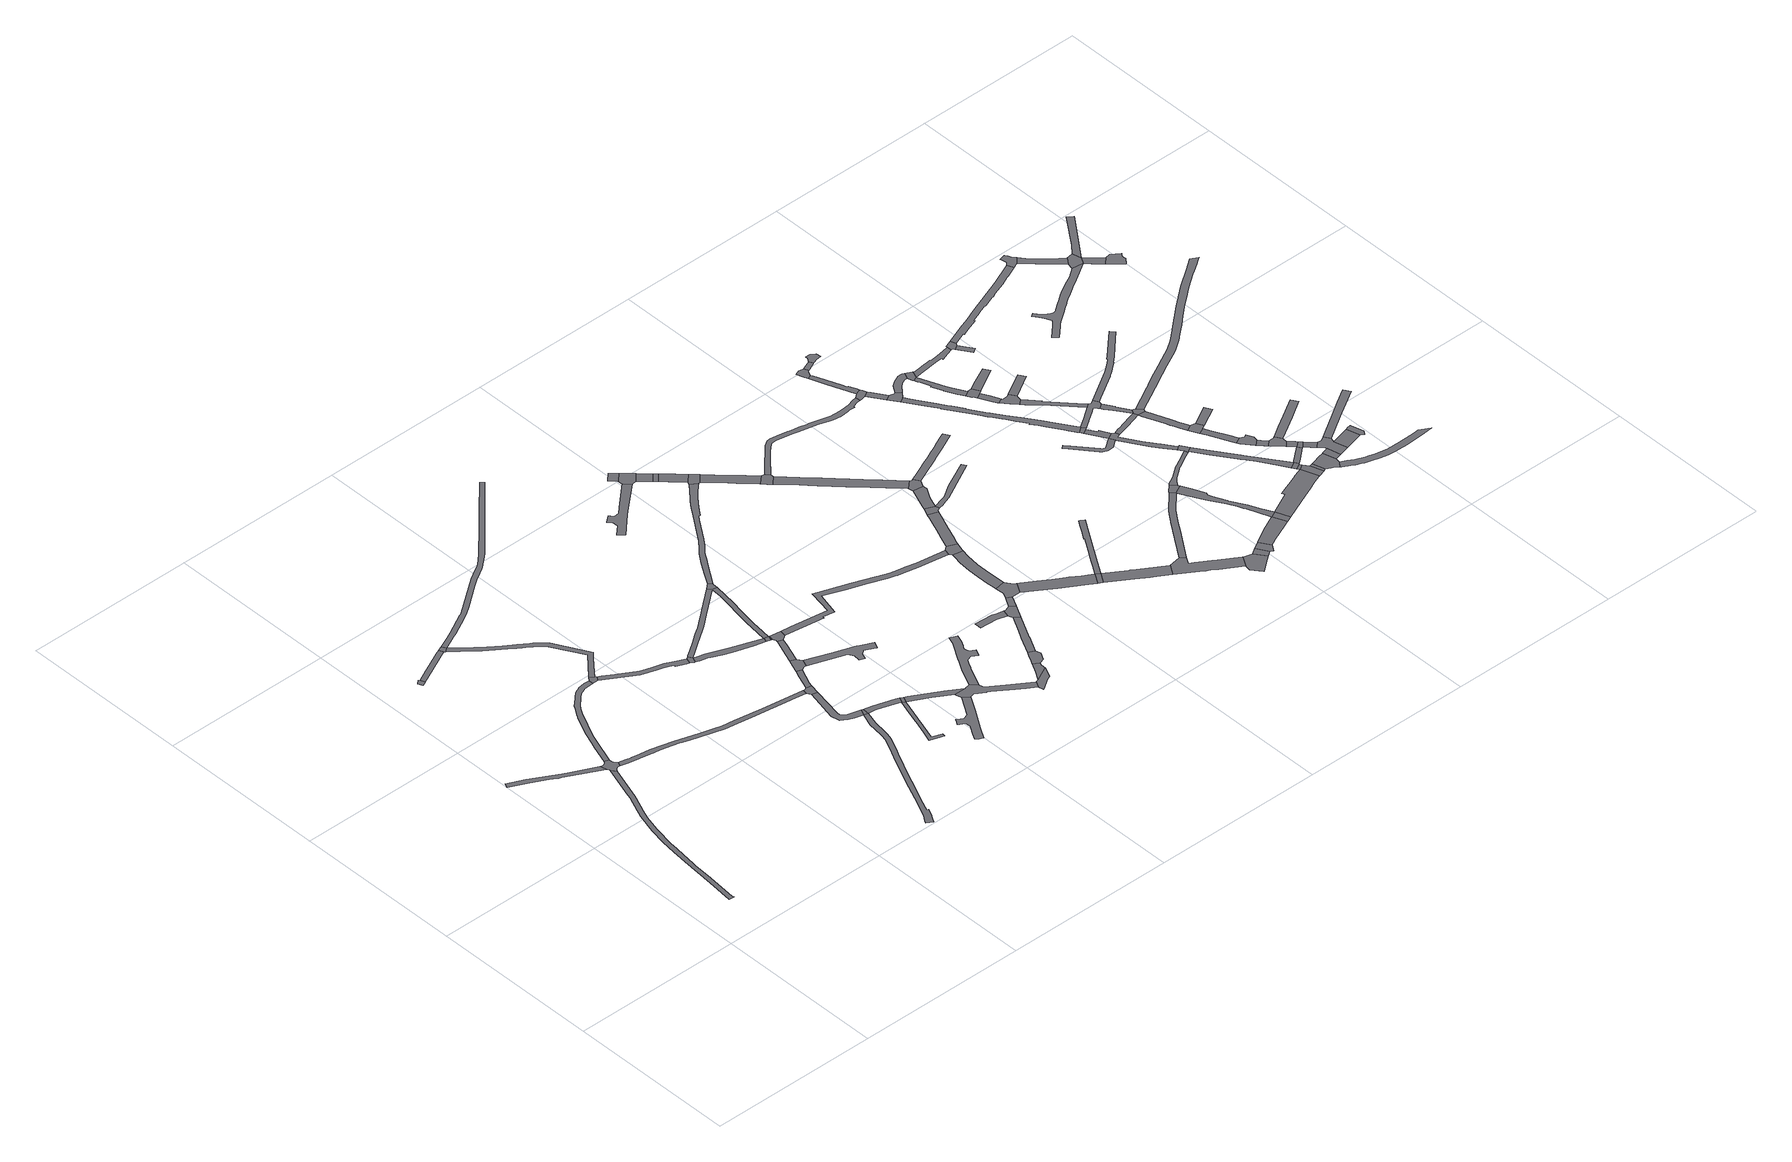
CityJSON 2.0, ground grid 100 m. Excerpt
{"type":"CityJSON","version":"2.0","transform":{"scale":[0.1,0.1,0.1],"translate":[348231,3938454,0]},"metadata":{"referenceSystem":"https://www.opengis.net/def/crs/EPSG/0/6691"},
"CityObjects":{
"road1":{"type":"Road","attributes":{"RoadStructureAttribute.sectionType":"1"},"geometry":[{"type":"MultiSurface","lod":"1","boundaries":[[[0,1,2,3,4,5,6,7,8,9,10,11,12,13,14,15,16,17,18,19,20,21,22,23]]]}]},
"road2":{"type":"Road","attributes":{"RoadStructureAttribute.sectionType":"1"},"geometry":[{"type":"MultiSurface","lod":"1","boundaries":[[[24,25,26,27,28,29,30,31,32,33,34,35,36,37]]]}]},
"road3":{"type":"Road","geometry":[{"type":"MultiSurface","lod":"1","boundaries":[[[38,39,40,41,42,43,44,45,46,47,48,49,50,51,52,33,32,53,54,0,23]]]}]},
"road4":{"type":"Road","geometry":[{"type":"MultiSurface","lod":"1","boundaries":[[[55,56,57,58,59,60]]]}]},
"road5":{"type":"Road","attributes":{"RoadStructureAttribute.sectionType":"1"},"geometry":[{"type":"MultiSurface","lod":"1","boundaries":[[[61,62,63,64,58,57,65,66]]]}]},
"road6":{"type":"Road","attributes":{"RoadStructureAttribute.sectionType":"1"},"geometry":[{"type":"MultiSurface","lod":"1","boundaries":[[[67,68,69,70,71,72,73,74,75,76,77,78,79,80,81,82,83,48,47,84,85,86,87,88,89,90,91,92,93,94,95,96,97,98,99,100,101,102,103]]]}]},
"road7":{"type":"Road","geometry":[{"type":"MultiSurface","lod":"1","boundaries":[[[104,105,106,61,66,107]]]}]},
"road8":{"type":"Road","attributes":{"RoadStructureAttribute.sectionType":"1"},"geometry":[{"type":"MultiSurface","lod":"1","boundaries":[[[108,109,110,111,112,113,114,115,116,117,118,119,120,121,122,42,41,123,124,125,126,127,128,129,130,131,132,133,134,135,136,137,138,139]]]}]},
"road9":{"type":"Road","attributes":{"RoadStructureAttribute.sectionType":"1"},"geometry":[{"type":"MultiSurface","lod":"1","boundaries":[[[140,141,142,143,144,145,146,147,148,149,150,151,152,153,154,155,104,107,156,157,158,159,160,161,162,163,164,165,166,167,168,169]]]}]},
"road10":{"type":"Road","geometry":[{"type":"MultiSurface","lod":"1","boundaries":[[[102,170,171,140,169,103]]]}]},
"road11":{"type":"Road","attributes":{"RoadStructureAttribute.sectionType":"1"},"geometry":[{"type":"MultiSurface","lod":"1","boundaries":[[[172,173,174,175,176,177,178,179,180,181,182,183,184,185,186,187,188,189,190,191,192,193,194,195,196,197,198,199,200,201]]]}]},
"road12":{"type":"Road","attributes":{"RoadStructureAttribute.sectionType":"1"},"geometry":[{"type":"MultiSurface","lod":"1","boundaries":[[[202,203,204,205,206,207,208,209,210,211,212,213,214,215,216,217,218,219,220,171,170]]]}]},
"road13":{"type":"Road","geometry":[{"type":"MultiSurface","lod":"1","boundaries":[[[221,211,210,222,223,224,225]]]}]},
"road14":{"type":"Road","attributes":{"RoadStructureAttribute.sectionType":"1"},"geometry":[{"type":"MultiSurface","lod":"1","boundaries":[[[226,227,228,229,230,231,232,233,234,235,236,237,238,239,240,241,242,243,244,245,246,247,248,249,250,251,252,253,254,255,256,257,258,259,260,261,262,263,264,105,104]]]}]},
"road15":{"type":"Road","attributes":{"RoadStructureAttribute.sectionType":"1"},"geometry":[{"type":"MultiSurface","lod":"1","boundaries":[[[265,266,267,268,269,270,271,272,273,274,275,276,201]]]}]},
"road16":{"type":"Road","geometry":[{"type":"MultiSurface","lod":"1","boundaries":[[[200,277,265,201]]]}]},
"road17":{"type":"Road","geometry":[{"type":"MultiSurface","lod":"1","boundaries":[[[271,270,278,279,280,108,139]]]}]},
"road18":{"type":"Road","attributes":{"RoadStructureAttribute.sectionType":"1"},"geometry":[{"type":"MultiSurface","lod":"1","boundaries":[[[281,282,279,278,283,284]]]}]},
"road19":{"type":"Road","attributes":{"RoadStructureAttribute.sectionType":"1"},"geometry":[{"type":"MultiSurface","lod":"1","boundaries":[[[285,286,287,288,289,224,223,290,291,292,293,294,295,296,297]]]}]},
"road20":{"type":"Road","attributes":{"RoadStructureAttribute.sectionType":"1"},"geometry":[{"type":"MultiSurface","lod":"1","boundaries":[[[298,299,300,301,302,303,304,305,306,307,308,309]]]}]},
"road21":{"type":"Road","attributes":{"RoadStructureAttribute.sectionType":"1"},"geometry":[{"type":"MultiSurface","lod":"1","boundaries":[[[200,310,311,312,298,313,314,315,277]]]}]},
"road22":{"type":"Road","geometry":[{"type":"MultiSurface","lod":"1","boundaries":[[[316,317,318,319,320,321,322,323,324,281,284]]]}]},
"road23":{"type":"Road","attributes":{"RoadStructureAttribute.sectionType":"1"},"geometry":[{"type":"MultiSurface","lod":"1","boundaries":[[[325,326,327,328,329,330,331,332,333,334,335,336,337,338,297,339,340,341,342,343,344,345,346,347,348,349,350,351,331,352,353,354,355,356,357,358,359,360,361,362,221,225]]]}]},
"road24":{"type":"Road","geometry":[{"type":"MultiSurface","lod":"1","boundaries":[[[298,309,363,313]]]}]},
"road25":{"type":"Road","attributes":{"RoadStructureAttribute.sectionType":"1"},"geometry":[{"type":"MultiSurface","lod":"1","boundaries":[[[320,364,365,366,367,368,369,321]]]}]},
"road26":{"type":"Road","attributes":{"RoadStructureAttribute.sectionType":"1"},"geometry":[{"type":"MultiSurface","lod":"1","boundaries":[[[370,371,372,373,374,375,376,377,378,379,380,381,382,383,384,385,386]]]}]},
"road27":{"type":"Road","geometry":[{"type":"MultiSurface","lod":"1","boundaries":[[[387,339,297,296,388]]]}]},
"road28":{"type":"Road","attributes":{"RoadStructureAttribute.sectionType":"1"},"geometry":[{"type":"MultiSurface","lod":"1","boundaries":[[[389,387,388,390,391]]]}]},
"road29":{"type":"Road","geometry":[{"type":"MultiSurface","lod":"1","boundaries":[[[392,367,366,393,394,395,396,389,391]]]}]},
"road30":{"type":"Road","geometry":[{"type":"MultiSurface","lod":"1","boundaries":[[[397,398,399,400,401,402,403,404,363,309]]]}]},
"road31":{"type":"Road","geometry":[{"type":"MultiSurface","lod":"1","boundaries":[[[318,405,406,407,408,409,410,411,412,413,414,415,416,417,418,419,319]]]}]},
"road32":{"type":"Road","geometry":[{"type":"MultiSurface","lod":"1","boundaries":[[[420,421,352,331,351,422,423,424]]]}]},
"road33":{"type":"Road","geometry":[{"type":"MultiSurface","lod":"1","boundaries":[[[385,425,426,427,428,429,430,431,432,433,434,435,436,437,438,400,399,439,386]]]}]},
"road34":{"type":"Road","attributes":{"RoadStructureAttribute.sectionType":"1"},"geometry":[{"type":"MultiSurface","lod":"1","boundaries":[[[437,440,441,442,443,444,445,446,447,448,449,450,451,452,453,454,455,456,457,458,459,460,438]]]}]},
"road35":{"type":"Road","geometry":[{"type":"MultiSurface","lod":"1","boundaries":[[[432,431,461,462,463,464,465]]]}]},
"road36":{"type":"Road","geometry":[{"type":"MultiSurface","lod":"1","boundaries":[[[466,467,468,469,470,471,465,464]]]}]},
"road37":{"type":"Road","attributes":{"RoadStructureAttribute.sectionType":"1"},"geometry":[{"type":"MultiSurface","lod":"1","boundaries":[[[472,473,474,475,476,477,478,479,480,481,482,483,484,485,486,487]]]}]},
"road38":{"type":"Road","attributes":{"RoadStructureAttribute.sectionType":"1"},"geometry":[{"type":"MultiSurface","lod":"1","boundaries":[[[423,488,489,490,491,492,493,494,495,496,497,498,499,500,501,502,503,504,505,506,507,508,509,510,511,512,513,514,424]]]}]},
"road39":{"type":"Road","geometry":[{"type":"MultiSurface","lod":"1","boundaries":[[[467,515,516,517,518,519,520,468]]]}]},
"road40":{"type":"Road","attributes":{"RoadStructureAttribute.sectionType":"1"},"geometry":[{"type":"MultiSurface","lod":"1","boundaries":[[[521,522,523,524,525,526,527,528,529,530,531,532,396,395,533,534,535,536,537,538,539,540,541,542,543,544,545,546,547,548]]]}]},
"road41":{"type":"Road","attributes":{"RoadStructureAttribute.sectionType":"1"},"geometry":[{"type":"MultiSurface","lod":"1","boundaries":[[[549,550,518,517,551,552,553,554]]]}]},
"road42":{"type":"Road","attributes":{"RoadStructureAttribute.sectionType":"1"},"geometry":[{"type":"MultiSurface","lod":"1","boundaries":[[[555,556,557,558,559]]]}]},
"road43":{"type":"Road","attributes":{"RoadStructureAttribute.sectionType":"1"},"geometry":[{"type":"MultiSurface","lod":"1","boundaries":[[[560,561,562,563,564,565,566,567]]]}]},
"road44":{"type":"Road","geometry":[{"type":"MultiSurface","lod":"1","boundaries":[[[568,487,486,569,570,571,572,559,558]]]}]},
"road45":{"type":"Road","attributes":{"RoadStructureAttribute.sectionType":"1"},"geometry":[{"type":"MultiSurface","lod":"1","boundaries":[[[570,569,573,574,575,576]]]}]},
"road46":{"type":"Road","geometry":[{"type":"MultiSurface","lod":"1","boundaries":[[[576,575,577,578]]]}]},
"road47":{"type":"Road","geometry":[{"type":"MultiSurface","lod":"1","boundaries":[[[579,567,566,554,553,580,581]]]}]},
"road48":{"type":"Road","attributes":{"RoadStructureAttribute.sectionType":"1"},"geometry":[{"type":"MultiSurface","lod":"1","boundaries":[[[577,582,583,584,585,578]]]}]},
"road49":{"type":"Road","attributes":{"RoadStructureAttribute.sectionType":"1"},"geometry":[{"type":"MultiSurface","lod":"1","boundaries":[[[586,581,580,587]]]}]},
"road50":{"type":"Road","geometry":[{"type":"MultiSurface","lod":"1","boundaries":[[[588,589,590,584,583,504,503]]]}]},
"road51":{"type":"Road","geometry":[{"type":"MultiSurface","lod":"1","boundaries":[[[591,592,593,594,595,586,587,596,597]]]}]},
"road52":{"type":"Road","attributes":{"RoadStructureAttribute.sectionType":"1"},"geometry":[{"type":"MultiSurface","lod":"1","boundaries":[[[598,599,600,589,588,601,602,603,604,605,606,607]]]}]},
"road53":{"type":"Road","attributes":{"RoadStructureAttribute.sectionType":"1"},"geometry":[{"type":"MultiSurface","lod":"1","boundaries":[[[592,608,609,610,611,612,613,614,615,616,617,618,619,593]]]}]},
"road54":{"type":"Road","geometry":[{"type":"MultiSurface","lod":"1","boundaries":[[[620,621,607,606,622,623,624]]]}]},
"road55":{"type":"Road","geometry":[{"type":"MultiSurface","lod":"1","boundaries":[[[547,613,612,625,626,627,548]]]}]},
"road56":{"type":"Road","attributes":{"RoadStructureAttribute.sectionType":"1"},"geometry":[{"type":"MultiSurface","lod":"1","boundaries":[[[628,629,630,631,632,633,634,635,597,596,636,637,638,639]]]}]},
"road57":{"type":"Road","attributes":{"RoadStructureAttribute.sectionType":"1"},"geometry":[{"type":"MultiSurface","lod":"1","boundaries":[[[640,641,642,643,644,627,626,645,646,647,648,649,650,651,652,653]]]}]},
"road58":{"type":"Road","attributes":{"RoadStructureAttribute.sectionType":"1"},"geometry":[{"type":"MultiSurface","lod":"1","boundaries":[[[623,654,655,656,657,658,659,660,661,662,663,664,665,666,667,668,669,670,671,672,673,674,675,676,677,678,624]]]}]},
"road59":{"type":"Road","geometry":[{"type":"MultiSurface","lod":"1","boundaries":[[[679,680,628,639]]]}]},
"road60":{"type":"Road","geometry":[{"type":"MultiSurface","lod":"1","boundaries":[[[652,681,682,683,684,653]]]}]},
"road61":{"type":"Road","attributes":{"RoadStructureAttribute.sectionType":"1"},"geometry":[{"type":"MultiSurface","lod":"1","boundaries":[[[685,686,684,683,687,688,689,690]]]}]},
"road62":{"type":"Road","attributes":{"RoadStructureAttribute.sectionType":"1"},"geometry":[{"type":"MultiSurface","lod":"1","boundaries":[[[691,692,693,694,695,680,679,696,697,698,699,700]]]}]},
"road63":{"type":"Road","geometry":[{"type":"MultiSurface","lod":"1","boundaries":[[[701,702,703,704,663,662,685,690]]]}]},
"road64":{"type":"Road","attributes":{"RoadStructureAttribute.sectionType":"1"},"geometry":[{"type":"MultiSurface","lod":"1","boundaries":[[[680,705,706,707,708,709,710,711,712,713,714,715,716,717,718,719,628]]]}]},
"road65":{"type":"Road","attributes":{"RoadStructureAttribute.sectionType":"1"},"geometry":[{"type":"MultiSurface","lod":"1","boundaries":[[[720,721,722,723,724,725,726,727,728,729,730,731,732,733,734,735,736,737,738,739,621,620,740,741,742,743,744,745,746,747,748,749,750,751,752,753,754,755,756,757,758]]]}]},
"road66":{"type":"Road","attributes":{"RoadStructureAttribute.sectionType":"1"},"geometry":[{"type":"MultiSurface","lod":"1","boundaries":[[[682,759,760,761,762,763,764,765,766,767,768,769,770,683]]]}]},
"road67":{"type":"Road","geometry":[{"type":"MultiSurface","lod":"1","boundaries":[[[771,772,773,774,775,776,777,691,700,778,779,780,781,782,783,784]]]}]},
"road68":{"type":"Road","attributes":{"RoadStructureAttribute.sectionType":"1"},"geometry":[{"type":"MultiSurface","lod":"1","boundaries":[[[702,785,786,787,788,789,790,791,792,793,794,795,796,797,798,799,703]]]}]},
"road69":{"type":"Road","geometry":[{"type":"MultiSurface","lod":"1","boundaries":[[[800,801,802,803,804,805,806,771,784]]]}]},
"road70":{"type":"Road","attributes":{"RoadStructureAttribute.sectionType":"1"},"geometry":[{"type":"MultiSurface","lod":"1","boundaries":[[[807,808,805,804]]]}]},
"road71":{"type":"Road","geometry":[{"type":"MultiSurface","lod":"1","boundaries":[[[809,810,811,812,813,814,815,816]]]}]},
"road72":{"type":"Road","geometry":[{"type":"MultiSurface","lod":"1","boundaries":[[[817,818,819,820,720,758,821,822,823]]]}]},
"road73":{"type":"Road","geometry":[{"type":"MultiSurface","lod":"1","boundaries":[[[824,825,826,808,807]]]}]},
"road74":{"type":"Road","attributes":{"RoadStructureAttribute.sectionType":"1"},"geometry":[{"type":"MultiSurface","lod":"1","boundaries":[[[827,828,829,830,831,832,833,834,811,810,835,836,820,819]]]}]},
"road75":{"type":"Road","attributes":{"RoadStructureAttribute.sectionType":"1"},"geometry":[{"type":"MultiSurface","lod":"1","boundaries":[[[822,837,838,839,840,823]]]}]},
"road76":{"type":"Road","attributes":{"RoadStructureAttribute.sectionType":"1"},"geometry":[{"type":"MultiSurface","lod":"1","boundaries":[[[841,842,843,844,845,777,776,846,847,848,841,849,850,851,852,853,854,855,856,857,858,859,860,861,862,863,864,865,866,867,868,869]]]}]},
"road77":{"type":"Road","attributes":{"RoadStructureAttribute.sectionType":"1"},"geometry":[{"type":"MultiSurface","lod":"1","boundaries":[[[870,871,872,873,814,813]]]}]},
"road78":{"type":"Road","geometry":[{"type":"MultiSurface","lod":"1","boundaries":[[[874,875,839,838,876,877,878,879]]]}]},
"road79":{"type":"Road","geometry":[{"type":"MultiSurface","lod":"1","boundaries":[[[880,872,871,881,882,883,884,885]]]}]},
"road80":{"type":"Road","attributes":{"RoadStructureAttribute.sectionType":"1"},"geometry":[{"type":"MultiSurface","lod":"1","boundaries":[[[886,887,888,889,890,858,891,892,826,825]]]}]},
"road81":{"type":"Road","geometry":[{"type":"MultiSurface","lod":"1","boundaries":[[[893,894,895,842,841,869]]]}]},
"road82":{"type":"Road","attributes":{"RoadStructureAttribute.sectionType":"1"},"geometry":[{"type":"MultiSurface","lod":"1","boundaries":[[[896,897,898,899,900,901,902,903,904,905,906,874,879]]]}]},
"road83":{"type":"Road","attributes":{"RoadStructureAttribute.sectionType":"1"},"geometry":[{"type":"MultiSurface","lod":"1","boundaries":[[[907,908,909,910,911,912,913,914,915,916,917,918,919,920,921,922,923,878,877,924,925,926,927,928,929,930,931,932,933,934,935,936,937,938,939,940,941,942,943]]]}]},
"road84":{"type":"Road","attributes":{"RoadStructureAttribute.sectionType":"1"},"geometry":[{"type":"MultiSurface","lod":"1","boundaries":[[[944,945,946,947,948,949,950,951,952,953,954,955,956,957]]]}]},
"road85":{"type":"Road","geometry":[{"type":"MultiSurface","lod":"1","boundaries":[[[859,858,890,958]]]}]},
"road86":{"type":"Road","geometry":[{"type":"MultiSurface","lod":"1","boundaries":[[[959,960,961,962,900,899]]]}]},
"road87":{"type":"Road","attributes":{"RoadStructureAttribute.sectionType":"1"},"geometry":[{"type":"MultiSurface","lod":"1","boundaries":[[[960,963,964,965,966,967,968,969,970,971,972,973,974,961]]]}]},
"road88":{"type":"Road","geometry":[{"type":"MultiSurface","lod":"1","boundaries":[[[971,975,976,977,978,979,980,972]]]}]},
"road89":{"type":"Road","attributes":{"RoadStructureAttribute.sectionType":"1"},"geometry":[{"type":"MultiSurface","lod":"1","boundaries":[[[981,978,977,982,983,984,985]]]}]},
"road90":{"type":"Road","attributes":{"RoadStructureAttribute.sectionType":"1"},"geometry":[{"type":"MultiSurface","lod":"1","boundaries":[[[986,987,988,989,990,991,894,893,992,993,994,995,996,997,998,999,1000]]]}]},
"road91":{"type":"Road","geometry":[{"type":"MultiSurface","lod":"1","boundaries":[[[943,1001,1002,1003,907]]]}]},
"road92":{"type":"Road","geometry":[{"type":"MultiSurface","lod":"1","boundaries":[[[1004,1005,1006,1007,1008,985,984,1009,1010,1011]]]}]},
"road93":{"type":"Road","geometry":[{"type":"MultiSurface","lod":"1","boundaries":[[[1012,944,1013,1014,1015,1016,1002,1001]]]}]},
"road94":{"type":"Road","attributes":{"RoadStructureAttribute.sectionType":"1"},"geometry":[{"type":"MultiSurface","lod":"1","boundaries":[[[1017,1018,1019,1020,1021,1022,1023,1024,1025,1026,1027,1028,1029,1030,1031,1032,962,961]]]}]},
"road95":{"type":"Road","attributes":{"RoadStructureAttribute.sectionType":"1"},"geometry":[{"type":"MultiSurface","lod":"1","boundaries":[[[1033,1034,1035,1036,1037,1038,1039,1040,1041,1042,1043,1044,1045,1013,944,957,1046]]]}]},
"road96":{"type":"Road","attributes":{"RoadStructureAttribute.sectionType":"1"},"geometry":[{"type":"MultiSurface","lod":"1","boundaries":[[[979,1047,1048,1049,1050,1051,980]]]}]},
"road97":{"type":"Road","attributes":{"RoadStructureAttribute.sectionType":"1"},"geometry":[{"type":"MultiSurface","lod":"1","boundaries":[[[1052,1053,1054,1055,1011,1010,1056,1057,1058,1059]]]}]},
"road98":{"type":"Road","attributes":{"RoadStructureAttribute.sectionType":"1"},"geometry":[{"type":"MultiSurface","lod":"1","boundaries":[[[1060,1061,1062,1063,1064,1065,1066,1067,1068,1069,1070,1071,1072,859,958]]]}]},
"road99":{"type":"Road","geometry":[{"type":"MultiSurface","lod":"1","boundaries":[[[1003,1073,1074,1075,1076,1077,1078,1079,1080,1081,1082,1083,1084,1085,1086,1087,1052,1059,1088,1089,1090,1091,1092,1093,907]]]}]},
"road100":{"type":"Road","geometry":[{"type":"MultiSurface","lod":"1","boundaries":[[[1094,1095,1037,1036,1000,999,1096,1097]]]}]},
"road101":{"type":"Road","attributes":{"RoadStructureAttribute.sectionType":"1"},"geometry":[{"type":"MultiSurface","lod":"1","boundaries":[[[1098,1099,1100,1006,1005]]]}]},
"road102":{"type":"Road","attributes":{"RoadStructureAttribute.sectionType":"1"},"geometry":[{"type":"MultiSurface","lod":"1","boundaries":[[[1101,1102,1103,1104,1105,1106,1045,1044,1107,1108,1101,1109,1110,1111,1112,1113,1114,1115,1116,1117,1118,1119,1120,1121]]]}]},
"road103":{"type":"Road","attributes":{"RoadStructureAttribute.sectionType":"1"},"geometry":[{"type":"MultiSurface","lod":"1","boundaries":[[[1096,1122,1123,1124,1125,1126,1127,1128,1129,1130,1131,1132,1133,1134,1135,1097]]]}]},
"road104":{"type":"Road","attributes":{"RoadStructureAttribute.sectionType":"1"},"geometry":[{"type":"MultiSurface","lod":"1","boundaries":[[[1136,1137,1138,1139,1140,1141,1082,1081,1142,1143,1144,1145,1146,1102]]]}]},
"road105":{"type":"Road","geometry":[{"type":"MultiSurface","lod":"1","boundaries":[[[1147,1148,1149,1150,1151,1152,1023,1022,1153,1154]]]}]},
"road106":{"type":"Road","geometry":[{"type":"MultiSurface","lod":"1","boundaries":[[[1155,1156,1147,1154]]]}]},
"road107":{"type":"Road","geometry":[{"type":"MultiSurface","lod":"1","boundaries":[[[1157,1158,1136,1102,1101,1121]]]}]},
"road108":{"type":"Road","geometry":[{"type":"MultiSurface","lod":"1","boundaries":[[[1116,1115,1159,1160,1161,1162]]]}]},
"road109":{"type":"Road","geometry":[{"type":"MultiSurface","lod":"1","boundaries":[[[1130,1129,1163,1164,1165,1166]]]}]},
"road110":{"type":"Road","attributes":{"RoadStructureAttribute.sectionType":"1"},"geometry":[{"type":"MultiSurface","lod":"1","boundaries":[[[1167,1168,1165,1164,1066]]]}]},
"road111":{"type":"Road","attributes":{"RoadStructureAttribute.sectionType":"1"},"geometry":[{"type":"MultiSurface","lod":"1","boundaries":[[[1169,1170,1171,1160,1159,1172,1173,1174,1175]]]}]},
"road112":{"type":"Road","attributes":{"RoadStructureAttribute.sectionType":"1"},"geometry":[{"type":"MultiSurface","lod":"1","boundaries":[[[1176,1167,1066,1065,1177]]]}]},
"road113":{"type":"Road","geometry":[{"type":"MultiSurface","lod":"1","boundaries":[[[1178,1179,1175,1174,1180,1181,1182,1183,1184]]]}]},
"road114":{"type":"Road","geometry":[{"type":"MultiSurface","lod":"1","boundaries":[[[1185,1186,1187,1176,1177]]]}]},
"road115":{"type":"Road","attributes":{"RoadStructureAttribute.sectionType":"1"},"geometry":[{"type":"MultiSurface","lod":"1","boundaries":[[[1188,1189,1190,1191,1183,1182]]]}]},
"road116":{"type":"Road","attributes":{"RoadStructureAttribute.sectionType":"1"},"geometry":[{"type":"MultiSurface","lod":"1","boundaries":[[[1192,1130,1166,1193,1194,1195]]]}]},
"road117":{"type":"Road","attributes":{"RoadStructureAttribute.sectionType":"1"},"geometry":[{"type":"MultiSurface","lod":"1","boundaries":[[[1185,1196,1197,1198,1199,1200,1201,1202,1203,1204,1186]]]}]},
"road118":{"type":"Road","attributes":{"RoadStructureAttribute.sectionType":"1"},"geometry":[{"type":"MultiSurface","lod":"1","boundaries":[[[1205,1206,1162,1161]]]}]},
"road119":{"type":"Road","geometry":[{"type":"MultiSurface","lod":"1","boundaries":[[[1189,1207,1208,1209,1210,1211,1190]]]}]},
"road120":{"type":"Road","attributes":{"RoadStructureAttribute.sectionType":"1"},"geometry":[{"type":"MultiSurface","lod":"1","boundaries":[[[1212,1213,1208,1207,1195]]]}]},
"road121":{"type":"Road","geometry":[{"type":"MultiSurface","lod":"1","boundaries":[[[1194,1214,1215,1212,1195]]]}]},
"road122":{"type":"Road","attributes":{"RoadStructureAttribute.sectionType":"1"},"geometry":[{"type":"MultiSurface","lod":"1","boundaries":[[[1216,1217,1218,1202,1201]]]}]},
"road123":{"type":"Road","attributes":{"RoadStructureAttribute.sectionType":"1"},"geometry":[{"type":"MultiSurface","lod":"1","boundaries":[[[1219,1220,1215,1214,1221,1222]]]}]},
"road124":{"type":"Road","attributes":{"RoadStructureAttribute.sectionType":"1"},"geometry":[{"type":"MultiSurface","lod":"1","boundaries":[[[1084,1223,1224,1225,1226,1227,1228,1229,1230,1231,1232,1233,1234,1235,1236,1237,1238,1239,1240,1241,1085]]]}]},
"road125":{"type":"Road","geometry":[{"type":"MultiSurface","lod":"1","boundaries":[[[1242,1243,1244,1245,1219,1222,1246,1247,1217,1216,1248,1249,1250]]]}]},
"road126":{"type":"Road","attributes":{"RoadStructureAttribute.sectionType":"1"},"geometry":[{"type":"MultiSurface","lod":"1","boundaries":[[[1251,1252,1253,1254,1255,1149,1148,1256,1257,1258,1259,1260,1261,1262,1263,1264,1265,1266,1267,1268,1269,1270,1271,1272,1273,1274]]]}]},
"road127":{"type":"Road","attributes":{"RoadStructureAttribute.sectionType":"1"},"geometry":[{"type":"MultiSurface","lod":"1","boundaries":[[[1209,1275,1276,1277,1278,1279,1280,1210]]]}]},
"road128":{"type":"Road","attributes":{"RoadStructureAttribute.sectionType":"1"},"geometry":[{"type":"MultiSurface","lod":"1","boundaries":[[[1281,1282,1283,1242,1250]]]}]},
"road129":{"type":"Road","attributes":{"RoadStructureAttribute.sectionType":"1"},"geometry":[{"type":"MultiSurface","lod":"1","boundaries":[[[1284,1285,1286,1287,1288,1289,1290,1291,1292,1293,1294,1295,1296,1297,1298,1299,1300,1301,1302,1303,1304,1305,1306,1307,1308,1309,1310,1199,1198]]]}]},
"road130":{"type":"Road","geometry":[{"type":"MultiSurface","lod":"1","boundaries":[[[1281,1311,1312,1313,1314,1282]]]}]},
"road131":{"type":"Road","attributes":{"RoadStructureAttribute.sectionType":"1"},"geometry":[{"type":"MultiSurface","lod":"1","boundaries":[[[1243,1315,1316,1317,1318,1319,1320,1321,1322,1244]]]}]},
"road132":{"type":"Road","geometry":[{"type":"MultiSurface","lod":"1","boundaries":[[[1323,1324,1325,1326,1327,1328,1329,1330,1331,1332,1333,1334,1335,1336,1337,1338,1339,1340,1341,1342,1343,1344,1345,1346,1347,1348,1349,1350,1351,1352,1353,1354,1355,1356,1357,1358,1359,1360,1361,1362,1363,1364]]]}]},
"road133":{"type":"Road","attributes":{"RoadStructureAttribute.sectionType":"1"},"geometry":[{"type":"MultiSurface","lod":"1","boundaries":[[[1365,1366,1367,1368,1369,1370,1371,1372,1373,1374,1375,1376,1377,1378,1379,1380,1381,1382,1383,1384,1385,1386,1387,1388,1389,1390,1391,1392,1158,1157,1393,1394,1395,1396,1397,1398,1399,1400,1401,1402,1403,1404,1405,1406,1407,1408,1409,1410,1411,1412,1413,1414,1415,1416,1417,1418,1419,1420]]]}]},
"road134":{"type":"Road","geometry":[{"type":"MultiSurface","lod":"1","boundaries":[[[1273,1421,1422,1423,1424,1425,1426,1427,1428,1429,1430,1431,1274]]]}]},
"road135":{"type":"Road","attributes":{"RoadStructureAttribute.sectionType":"1"},"geometry":[{"type":"MultiSurface","lod":"1","boundaries":[[[1421,1432,1433,1434,1435,1436,1437,1438,1439,1440,1441,1442,1422]]]}]},
"road136":{"type":"Road","geometry":[{"type":"MultiSurface","lod":"1","boundaries":[[[1436,1364,1363,1443,1444,1437]]]}]},
"road137":{"type":"Road","attributes":{"RoadStructureAttribute.sectionType":"1"},"geometry":[{"type":"MultiSurface","lod":"1","boundaries":[[[1363,1445,1446,1447,1448,1449,1443]]]}]},
"road138":{"type":"Road","geometry":[{"type":"MultiSurface","lod":"1","boundaries":[[[1450,1448,1447,1451,1452,1453,1454,1455,1456,1457,1458]]]}]},
"road139":{"type":"Road","attributes":{"RoadStructureAttribute.sectionType":"1"},"geometry":[{"type":"MultiSurface","lod":"1","boundaries":[[[1459,1460,1461,1444,1443]]]}]}
},
"vertices":[
[467,1389,0],[403,1190,0],[395,1166,0],[357,1072,0],[337,1026,0],[304,906,0],[284,803,0],[273,714,0],[261,618,0],[241,414,0],[225,257,0],[255,254,0],[254,269,0],[272,465,0],[280,560,0],[283,583,0],[305,755,0],[306,767,0],[330,897,0],[357,998,0],[377,1049,0],[415,1144,0],[422,1162,0],[488,1360,0],
[2,1640,0],[108,1589,0],[196,1543,0],[198,1542,0],[235,1520,0],[238,1519,0],[252,1512,0],[331,1471,0],[460,1406,0],[451,1444,0],[322,1507,0],[274,1531,0],[112,1620,0],[13,1666,0],
[494,1371,0],[502,1378,0],[514,1383,0],[527,1383,0],[539,1409,0],[530,1414,0],[524,1419,0],[519,1428,0],[517,1437,0],[519,1451,0],[491,1459,0],[486,1450,0],[480,1446,0],[472,1442,0],[462,1441,0],[465,1402,0],[467,1398,0],
[231,2502,0],[253,2511,0],[258,2514,0],[246,2540,0],[239,2547,0],[220,2528,0],
[472,2648,0],[445,2636,0],[358,2594,0],[318,2575,0],[280,2525,0],[483,2622,0],
[829,1970,0],[790,1965,0],[770,1955,0],[767,1953,0],[747,1943,0],[746,1942,0],[725,1922,0],[722,1920,0],[716,1913,0],[672,1872,0],[663,1858,0],[632,1809,0],[629,1802,0],[626,1798,0],[573,1686,0],[543,1606,0],[529,1568,0],[570,1599,0],[583,1636,0],[589,1654,0],[655,1791,0],[658,1797,0],[671,1817,0],[682,1836,0],[685,1840,0],[696,1857,0],[708,1868,0],[722,1882,0],[724,1884,0],[743,1902,0],[761,1919,0],[762,1920,0],[790,1933,0],[801,1938,0],[845,1941,0],[860,1941,0],[860,1969,0],
[511,2634,0],[499,2660,0],[479,2651,0],[490,2616,0],
[1588,1192,0],[1348,1228,0],[1216,1248,0],[1180,1254,0],[1109,1265,0],[1074,1275,0],[995,1297,0],[848,1342,0],[723,1372,0],[718,1373,0],[716,1373,0],[643,1385,0],[611,1390,0],[609,1390,0],[582,1397,0],[575,1370,0],[595,1365,0],[602,1363,0],[637,1357,0],[716,1343,0],[718,1343,0],[755,1336,0],[864,1309,0],[877,1305,0],[912,1294,0],[1105,1237,0],[1177,1226,0],[1239,1216,0],[1259,1213,0],[1489,1179,0],[1502,1177,0],[1584,1164,0],
[900,1972,0],[921,1998,0],[995,2084,0],[1002,2092,0],[1024,2117,0],[915,2314,0],[887,2340,0],[867,2360,0],[854,2370,0],[842,2379,0],[789,2416,0],[731,2456,0],[729,2458,0],[666,2502,0],[646,2516,0],[616,2543,0],[599,2522,0],[627,2498,0],[679,2460,0],[728,2424,0],[731,2423,0],[766,2397,0],[785,2384,0],[790,2381,0],[821,2360,0],[834,2350,0],[843,2343,0],[892,2297,0],[990,2120,0],[879,1990,0],
[894,1941,0],[909,1966,0],
[1654,772,0],[1641,677,0],[1630,634,0],[1587,542,0],[1555,478,0],[1489,336,0],[1486,330,0],[1432,207,0],[1372,78,0],[1352,46,0],[1341,27,0],[1376,7,0],[1386,25,0],[1408,59,0],[1424,95,0],[1414,101,0],[1422,118,0],[1437,153,0],[1508,310,0],[1512,318,0],[1563,428,0],[1604,513,0],[1612,530,0],[1645,600,0],[1656,623,0],[1667,664,0],[1671,685,0],[1683,765,0],[1707,843,0],[1680,849,0],
[1078,1829,0],[1166,1800,0],[1196,1791,0],[1216,1784,0],[1247,1770,0],[1252,1768,0],[1249,1760,0],[1304,1736,0],[1319,1730,0],[1331,1763,0],[1319,1769,0],[1272,1790,0],[1224,1812,0],[1162,1832,0],[1090,1855,0],[1084,1859,0],[1001,1909,0],[988,1917,0],[930,1953,0],
[1343,1771,0],[1342,1718,0],[1345,1716,0],[1356,1748,0],[1358,1750,0],
[513,2635,0],[584,2667,0],[593,2671,0],[619,2682,0],[732,2743,0],[734,2744,0],[760,2758,0],[805,2790,0],[942,2892,0],[980,2920,0],[1024,2946,0],[1054,2963,0],[1064,2969,0],[1111,3011,0],[1143,3039,0],[1145,3041,0],[1328,3237,0],[1381,3294,0],[1520,3445,0],[1502,3462,0],[1347,3298,0],[1294,3241,0],[1291,3238,0],[1245,3189,0],[1241,3184,0],[1140,3077,0],[1131,3067,0],[1127,3063,0],[1086,3025,0],[1052,2995,0],[1047,2992,0],[1032,2982,0],[1020,2976,0],[964,2943,0],[749,2784,0],[735,2777,0],[733,2775,0],[604,2707,0],[567,2690,0],
[1698,885,0],[1618,911,0],[1606,922,0],[1596,937,0],[1596,952,0],[1630,1132,0],[1598,1141,0],[1555,950,0],[1565,898,0],[1601,875,0],[1632,864,0],[1641,861,0],
[1707,883,0],
[1644,1189,0],[1612,1196,0],[1597,1190,0],
[1663,1324,0],[1647,1283,0],[1650,1214,0],[1692,1312,0],
[1700,1626,0],[1542,1681,0],[1522,1689,0],[1423,1729,0],[1379,1742,0],[1368,1709,0],[1412,1697,0],[1425,1691,0],[1482,1666,0],[1529,1646,0],[1643,1613,0],[1711,1595,0],[1718,1620,0],
[1885,794,0],[1858,707,0],[1838,644,0],[1835,634,0],[1808,550,0],[1789,490,0],[1788,486,0],[1848,465,0],[1866,459,0],[1871,478,0],[1812,499,0],[1903,784,0],
[1749,840,0],[1784,830,0],[1873,800,0],[1901,824,0],[1883,833,0],[1763,872,0],
[1712,1320,0],[1724,1325,0],[1729,1323,0],[1744,1364,0],[1726,1393,0],[1695,1405,0],[1680,1366,0],[1668,1336,0],[1668,1335,0],
[1385,1768,0],[1414,1788,0],[1461,1820,0],[1468,1825,0],[1561,1890,0],[1633,1948,0],[1787,2072,0],[1786,2062,0],[1782,2005,0],[1766,1919,0],[1754,1859,0],[1742,1789,0],[1741,1784,0],[1739,1772,0],[1745,1617,0],[1757,1708,0],[1762,1744,0],[1764,1759,0],[1767,1780,0],[1768,1784,0],[1781,1853,0],[1796,1929,0],[1797,1932,0],[1800,1958,0],[1802,1970,0],[1807,1997,0],[1814,2066,0],[1769,2094,0],[1638,1988,0],[1625,1977,0],[1574,1936,0],[1533,1903,0],[1518,1894,0],[1483,1869,0],[1437,1837,0],[1382,1799,0],[1368,1789,0],[1349,1776,0],
[1919,815,0],
[1751,1459,0],[1767,1501,0],[1782,1548,0],[1750,1558,0],[1749,1553,0],[1711,1448,0],
[2059,502,0],[2029,493,0],[1997,513,0],[1993,515,0],[1982,497,0],[1973,481,0],[1982,475,0],[2009,459,0],[2013,429,0],[1981,376,0],[1959,339,0],[1977,327,0],[1997,316,0],[2039,385,0],[2110,500,0],[2167,593,0],[2129,619,0],
[1745,1615,0],[1738,1588,0],
[1749,1614,0],[1744,1586,0],[1745,1586,0],
[1753,1567,0],[1785,1550,0],[1792,1554,0],[1810,1565,0],[1816,1604,0],
[2020,719,0],[2072,687,0],[2120,658,0],[2191,659,0],[2099,715,0],[2087,722,0],[2071,732,0],[1937,806,0],
[1939,1247,0],[1946,1236,0],[1959,1215,0],[1952,1176,0],[1984,1165,0],[1996,1202,0],[2011,1212,0],[2018,1216,0],[2065,1193,0],[2083,1184,0],[2084,1186,0],[2102,1225,0],[2034,1257,0],[2019,1265,0],[1888,1309,0],
[1792,2112,0],[1783,2105,0],[1816,2096,0],[1822,2105,0],[1799,2119,0],
[2194,600,0],[2248,564,0],[2249,566,0],[2267,554,0],[2368,485,0],[2413,454,0],[2463,420,0],[2481,456,0],[2400,512,0],[2357,541,0],[2289,588,0],[2264,604,0],[2257,632,0],[2224,665,0],[2122,646,0],
[2264,645,0],[2315,753,0],[2318,758,0],[2335,789,0],[2346,809,0],[2349,813,0],[2377,820,0],[2412,801,0],[2433,841,0],[2399,860,0],[2393,886,0],[2402,901,0],[2406,908,0],[2421,933,0],[2439,983,0],[2396,998,0],[2380,953,0],[2378,949,0],[2320,853,0],[2308,831,0],[2278,778,0],
[2470,389,0],[2539,434,0],[2563,443,0],[2590,507,0],[2501,461,0],
[2590,537,0],[2598,552,0],[2563,571,0],[2555,557,0],[2533,514,0],[2513,483,0],
[1879,2851,0],[1844,2818,0],[1815,2814,0],[1799,2832,0],[1797,2835,0],[1793,2839,0],[1755,2807,0],[1756,2806,0],[1776,2782,0],[1776,2752,0],[1726,2703,0],[1758,2671,0],[1870,2781,0],[1910,2817,0],[2045,2937,0],[2012,2972,0],
[1909,2241,0],[1914,2247,0],[1951,2303,0],[1960,2313,0],[1961,2313,0],[1968,2321,0],[1990,2346,0],[2019,2383,0],[2105,2509,0],[2124,2535,0],[2131,2530,0],[2169,2582,0],[2214,2638,0],[2241,2669,0],[2280,2706,0],[2293,2718,0],[2254,2744,0],[2184,2663,0],[2172,2648,0],[2139,2606,0],[2121,2581,0],[1992,2393,0],[1954,2347,0],[1941,2335,0],[1928,2321,0],[1883,2256,0],[1835,2179,0],
[2627,560,0],[2650,605,0],[2641,634,0],[2606,653,0],[2596,633,0],[2574,592,0],
[2672,1535,0],[2607,1549,0],[2581,1554,0],[2523,1566,0],[2456,1591,0],[2455,1591,0],[2329,1637,0],[2201,1684,0],[2128,1711,0],[2127,1704,0],[2098,1564,0],[1881,1595,0],[1917,1550,0],[2045,1532,0],[2045,1544,0],[2117,1533,0],[2149,1667,0],[2271,1622,0],[2387,1580,0],[2485,1543,0],[2515,1534,0],[2532,1529,0],[2537,1528,0],[2558,1523,0],[2668,1501,0],[2695,1497,0],[2834,1475,0],[2840,1508,0],
[2687,805,0],[2660,756,0],[2692,730,0],[2689,732,0],[2768,878,0],[2738,899,0],
[2044,3055,0],[2016,3081,0],[1975,3038,0],[2012,3002,0],[2054,3045,0],
[2695,978,0],[2673,984,0],[2566,992,0],[2563,950,0],[2612,946,0],[2666,942,0],[2726,927,0],[2736,968,0],
[2012,2991,0],[2074,2943,0],[2115,2986,0],[2071,3029,0],[2069,3031,0],
[2119,2899,0],[2120,2898,0],[2136,2884,0],[2177,2927,0],
[2155,2865,0],[2197,2909,0],
[2751,964,0],[2809,954,0],[2779,976,0],
[2193,2829,0],[2261,2762,0],[2303,2806,0],[2258,2850,0],
[2812,1037,0],[2843,1020,0],
[2302,2722,0],[2345,2765,0],[2329,2781,0],
[2912,1089,0],[2887,1131,0],[2825,1120,0],[2827,1067,0],[2827,1065,0],[2891,1020,0],[2928,1079,0],
[2505,2605,0],[2476,2634,0],[2447,2663,0],[2403,2620,0],[2432,2591,0],[2437,2586,0],[2444,2579,0],[2461,2562,0],[2515,2507,0],[2560,2550,0],
[2882,1243,0],[2882,1259,0],[2883,1320,0],[2893,1401,0],[2903,1444,0],[2843,1458,0],[2840,1439,0],[2831,1387,0],[2822,1314,0],[2822,1246,0],[2823,1185,0],[2823,1151,0],
[2600,2525,0],[2580,2547,0],[2539,2483,0],[2558,2464,0],[2601,2507,0],
[2906,1458,0],[2921,1504,0],[2865,1526,0],
[3262,870,0],[3205,905,0],[3153,939,0],[3142,945,0],[3080,984,0],[3015,1025,0],[2978,1048,0],[2943,1070,0],[2969,967,0],[3053,915,0],[3186,832,0],[3224,808,0],
[2952,1743,0],[2928,1685,0],[2917,1655,0],[2892,1595,0],[2868,1535,0],[2928,1525,0],[2935,1543,0],[2962,1610,0],[2967,1623,0],[2969,1628,0],[2971,1632,0],[3012,1736,0],[3017,1748,0],[2962,1770,0],
[2652,2369,0],[2683,2338,0],[2686,2335,0],[2716,2304,0],[2765,2253,0],[2814,2203,0],[2843,2173,0],[2954,2062,0],[3030,1983,0],[3073,2025,0],[3028,2072,0],[3024,2076,0],[2980,2120,0],[2937,2163,0],[2930,2169,0],[2912,2188,0],[2901,2199,0],[2866,2236,0],[2857,2245,0],[2835,2268,0],[2815,2289,0],[2770,2334,0],[2767,2337,0],[2764,2340,0],[2736,2369,0],
[3247,794,0],[3285,854,0],
[3022,1760,0],[3043,1766,0],[3035,1793,0],[2981,1815,0],
[3036,1955,0],[2990,1837,0],[3063,1862,0],[3075,1883,0],[3097,1923,0],[3096,1944,0],
[3582,667,0],[3440,756,0],[3411,775,0],[3407,777,0],[3288,852,0],[3383,709,0],[3447,666,0],[3461,658,0],[3474,649,0],[3543,606,0],
[3107,1969,0],[3114,1984,0],[3095,2021,0],[3083,2014,0],
[3349,956,0],[3377,1001,0],[3384,1012,0],[3459,1128,0],[3511,1209,0],[3488,1224,0],[3482,1227,0],[3458,1190,0],[3452,1181,0],[3433,1150,0],[3406,1108,0],[3411,1105,0],[3361,1026,0],[3337,989,0],[3276,892,0],
[3314,2674,0],[3290,2671,0],[3251,2659,0],[3188,2652,0],[3123,2656,0],[3121,2656,0],[3050,2677,0],[3009,2687,0],[2999,2689,0],[2956,2699,0],[2924,2705,0],[2901,2710,0],[2894,2712,0],[2889,2713,0],[2828,2725,0],[2785,2731,0],[2765,2728,0],[2733,2707,0],[2690,2663,0],[2650,2621,0],[2687,2621,0],[2709,2645,0],[2720,2658,0],[2745,2682,0],[2768,2700,0],[2802,2702,0],[2894,2684,0],[2925,2676,0],[3038,2649,0],[3100,2630,0],[3117,2625,0],[3165,2620,0],[3190,2620,0],[3211,2623,0],[3230,2627,0],[3261,2625,0],[3261,2632,0],[3295,2642,0],[3319,2646,0],
[3052,1769,0],[3068,1773,0],[3101,1785,0],[3129,1795,0],[3298,1884,0],[3332,1902,0],[3363,1917,0],[3349,1941,0],[3249,1892,0],[3194,1866,0],[3118,1817,0],[3094,1810,0],
[3891,469,0],[3785,537,0],[3761,552,0],[3686,599,0],[3658,618,0],[3684,658,0],[3655,678,0],[3563,593,0],[3618,557,0],[3676,520,0],[3686,514,0],[3705,503,0],[3738,481,0],[3854,407,0],
[3149,2000,0],[3280,2059,0],[3284,2061,0],[3364,2097,0],[3462,2143,0],[3443,2179,0],[3434,2175,0],[3426,2170,0],[3361,2140,0],[3340,2130,0],[3303,2114,0],[3284,2105,0],[3264,2095,0],[3232,2081,0],[3156,2047,0],
[3847,371,0],[3894,316,0],[3904,325,0],[3966,373,0],[3988,389,0],[3941,453,0],[3901,463,0],
[4018,411,0],[3978,476,0],
[3232,2970,0],[3242,2946,0],[3267,2956,0],[3277,2984,0],[3288,2989,0],[3277,3014,0],[3247,3018,0],[3219,3009,0],
[3376,2696,0],[3374,2699,0],[3371,2707,0],[3339,2694,0],[3328,2648,0],[3356,2653,0],[3384,2672,0],
[4035,400,0],[4059,438,0],[4020,501,0],
[3363,2727,0],[3347,2767,0],[3341,2765,0],[3330,2794,0],[3311,2844,0],[3298,2876,0],[3295,2884,0],[3272,2944,0],[3246,2937,0],[3278,2852,0],
[3365,2638,0],[3417,2559,0],[3446,2578,0],[3396,2654,0],
[3982,1056,0],[3957,1081,0],[3862,982,0],[3802,896,0],[3775,856,0],[3802,833,0],[3831,876,0],[3890,960,0],[3986,1048,0],[4032,961,0],[4060,907,0],[4112,823,0],[4122,805,0],[4127,793,0],[4136,774,0],[4150,742,0],[4156,728,0],[4206,600,0],[4241,617,0],[4206,686,0],[4181,747,0],[4132,837,0],[4130,841,0],[4097,917,0],[4089,941,0],[4092,956,0],[4064,1027,0],[4059,1037,0],[4034,1084,0],
[3296,2993,0],[3344,3013,0],[3330,3036,0],[3298,3023,0],
[3484,2572,0],[3475,2568,0],[3446,2514,0],[3456,2500,0],[3486,2519,0],[3511,2549,0],
[3347,3061,0],[3375,3025,0],[3404,3030,0],[3399,3057,0],[3375,3075,0],[3346,3074,0],
[4074,446,0],[4099,459,0],[4201,504,0],[4223,513,0],[4241,521,0],[4110,553,0],[4039,513,0],
[4029,1094,0],[3997,1124,0],[3965,1090,0],
[3543,2587,0],[3567,2605,0],[3590,2613,0],[3602,2611,0],[3619,2648,0],[3608,2653,0],[3579,2654,0],[3576,2652,0],[3543,2638,0],[3514,2616,0],[3505,2603,0],
[3980,1751,0],[3978,1754,0],[3976,1758,0],[3909,1862,0],[3869,1924,0],[3812,2009,0],[3768,2072,0],[3722,2137,0],[3717,2143,0],[3655,2241,0],[3660,2244,0],[3620,2308,0],[3607,2327,0],[3577,2373,0],[3569,2385,0],[3536,2436,0],[3506,2487,0],[3530,2384,0],[3568,2327,0],[3568,2325,0],[3654,2192,0],[3677,2153,0],[3696,2122,0],[3703,2114,0],[3737,2063,0],[3748,2046,0],[3777,2002,0],[3815,1945,0],[3808,1941,0],[3836,1901,0],[3856,1868,0],[3863,1856,0],[3905,1790,0],[3918,1771,0],[3925,1759,0],[3941,1733,0],[3946,1726,0],
[4022,1593,0],[3962,1550,0],[3944,1558,0],[3939,1564,0],[3844,1679,0],[3820,1708,0],[3801,1692,0],[3822,1667,0],[3920,1547,0],[3930,1537,0],[3952,1527,0],[3961,1526,0],[3993,1526,0],[4038,1563,0],
[4276,536,0],
[3614,2583,0],[3616,2578,0],[3641,2588,0],[3659,2630,0],
[3624,2558,0],[3630,2543,0],[3651,2487,0],[3645,2485,0],[3671,2422,0],[3671,2420,0],[3705,2351,0],[3717,2326,0],[3723,2315,0],[3756,2333,0],[3711,2417,0],[3702,2436,0],
[3740,2285,0],[3746,2288,0],[3757,2267,0],[3789,2283,0],[3805,2292,0],[3780,2336,0],
[3814,2231,0],[3795,2189,0],[3805,2170,0],[3808,2163,0],[3840,2179,0],
[4198,1248,0],[4163,1229,0],[4128,1210,0],[4118,1205,0],[4054,1157,0],[4006,1134,0],[4045,1121,0],[4066,1141,0],[4106,1171,0],[4129,1188,0],[4139,1193,0],[4175,1213,0],[4208,1231,0],[4240,1248,0],[4233,1267,0],
[3958,1705,0],[3988,1722,0],[3996,1728,0],
[3910,2135,0],[3912,2142,0],[3889,2181,0],[3873,2172,0],[3843,2172,0],[3845,2121,0],[3876,2085,0],[3905,2113,0],
[3971,1682,0],[4057,1612,0],[4030,1673,0],[4020,1667,0],[4015,1677,0],
[3695,2594,0],[3790,2606,0],[3834,2610,0],[3834,2600,0],[3873,2613,0],[3913,2625,0],[3910,2653,0],[3879,2647,0],[3830,2637,0],[3785,2633,0],[3781,2639,0],[3761,2637,0],[3745,2635,0],[3738,2634,0],[3701,2629,0],[3669,2625,0],
[4099,1462,0],[4136,1401,0],[4171,1354,0],[4212,1298,0],[4235,1314,0],[4232,1318,0],[4183,1386,0],[4182,1387,0],[4158,1419,0],[4129,1466,0],[4065,1571,0],[4084,1577,0],[4076,1604,0],[4042,1557,0],
[3826,2304,0],[3949,2375,0],[3929,2411,0],[3835,2364,0],[3787,2340,0],
[4128,1860,0],[4091,1900,0],[3973,2027,0],[3977,2030,0],[3895,2065,0],[3954,2007,0],[4019,1941,0],[4107,1840,0],
[4438,605,0],[4492,629,0],[4546,653,0],[4571,662,0],[4593,670,0],[4594,670,0],[4559,773,0],[4509,754,0],[4489,746,0],[4438,727,0],[4413,718,0],[4366,700,0],[4372,681,0],
[4002,1732,0],[4013,1740,0],[4038,1757,0],[4053,1768,0],[4095,1797,0],[4127,1819,0],[4138,1808,0],[4143,1800,0],[4147,1794,0],[4177,1813,0],[4180,1829,0],[4181,1833,0],[4163,1862,0],[4139,1847,0],[4133,1854,0],[4075,1817,0],[4036,1789,0],[3990,1758,0],[3988,1757,0],[3985,1754,0],[3984,1754,0],
[4242,1315,0],[4236,1311,0],[4245,1251,0],[4273,1269,0],
[4047,2222,0],[4024,2261,0],[3973,2231,0],
[4253,1626,0],[4242,1652,0],[4223,1647,0],[4143,1624,0],[4132,1620,0],[4103,1612,0],[4123,1588,0],[4156,1598,0],[4260,1607,0],[4306,1488,0],[4316,1461,0],[4318,1457,0],[4333,1424,0],[4338,1408,0],[4353,1373,0],[4389,1394,0],[4373,1429,0],[4365,1447,0],[4354,1476,0],[4347,1492,0],[4297,1623,0],
[4255,1236,0],[4306,1160,0],[4375,1058,0],[4395,1029,0],[4399,1024,0],[4442,962,0],[4501,866,0],[4535,812,0],[4570,834,0],[4559,850,0],[4425,1044,0],[4417,1056,0],[4397,1085,0],[4328,1186,0],
[4257,1679,0],[4235,1712,0],[4211,1749,0],[4212,1750,0],[4216,1753,0],[4215,1755,0],[4158,1776,0],[4168,1762,0],[4172,1756,0],[4176,1750,0],[4205,1707,0],
[3958,2633,0],[3965,2646,0],[3953,2677,0],[3918,2663,0],[3914,2662,0],[3916,2656,0],[3923,2625,0],[3930,2614,0],
[3982,2536,0],[4007,2552,0],
[4304,1640,0],[4276,1671,0],
[4381,1316,0],[4417,1333,0],[4439,1345,0],[4418,1385,0],
[4542,800,0],[4550,788,0],[4581,807,0],[4587,812,0],
[4589,794,0],[4582,805,0],
[4491,1178,0],[4484,1194,0],[4432,1302,0],[4397,1282,0],[4455,1158,0],[4464,1140,0],[4501,1158,0],
[4612,760,0],[4638,685,0],
[4539,1151,0],[4528,1144,0],[4474,1118,0],[4491,1099,0],[4523,1060,0],[4553,1086,0],[4560,1115,0],
[4651,690,0],[4632,765,0],[4617,761,0],
[4551,1027,0],[4564,1014,0],[4592,1041,0],[4581,1053,0],
[4581,843,0],[4614,834,0],[4679,888,0],[4664,912,0],
[4679,678,0],[4699,667,0],[4716,653,0],[4740,684,0],[4745,711,0],[4745,712,0],[4725,789,0],[4696,782,0],[4645,768,0],
[4554,1409,0],[4532,1448,0],
[4627,950,0],[4655,978,0],[4658,1008,0],[4635,1046,0],[4622,1038,0],
[4695,938,0],[4686,947,0],
[4684,892,0],[4712,920,0],
[4785,722,0],[4767,800,0],[4727,789,0],
[4762,869,0],[4755,876,0],[4712,863,0],[4734,841,0],
[4207,1849,0],[4353,1940,0],[4358,1944,0],[4373,1953,0],[4440,2006,0],[4437,2010,0],[4438,2011,0],[4471,2038,0],[4520,2086,0],[4607,2172,0],[4599,2180,0],[4586,2199,0],[4448,2063,0],[4432,2051,0],[4436,2046,0],[4427,2038,0],[4387,2006,0],[4353,1981,0],[4187,1877,0],
[4825,815,0],[4834,844,0],[4812,880,0],[4790,866,0],[4766,809,0],[4766,808,0],[4835,734,0],[4837,734,0],[4846,737,0],
[4428,2861,0],[4197,2772,0],[4170,2761,0],[4132,2746,0],[4062,2719,0],[4040,2675,0],[4043,2669,0],[4050,2672,0],[4077,2682,0],[4153,2711,0],[4150,2717,0],[4206,2739,0],[4209,2740,0],[4230,2748,0],[4266,2763,0],[4269,2757,0],[4337,2783,0],[4345,2786,0],[4369,2796,0],[4444,2824,0],[4504,2851,0],[4506,2852,0],[4574,2881,0],[4558,2918,0],
[4696,1031,0],[4801,1095,0],[4910,1164,0],[4886,1202,0],[4778,1134,0],[4702,1087,0],
[4957,767,0],[4937,845,0],[4851,822,0],
[4724,647,0],[4752,630,0],[4776,617,0],[4786,612,0],[4822,597,0],[4828,594,0],[4860,583,0],[4911,568,0],[4955,560,0],[4993,554,0],[4998,554,0],[5080,553,0],[5166,556,0],[5177,557,0],[5255,564,0],[5194,599,0],[5181,598,0],[5137,594,0],[5064,593,0],[4985,595,0],[4961,598,0],[4914,609,0],[4884,618,0],[4864,624,0],[4811,645,0],[4777,664,0],[4764,670,0],
[4978,754,0],[4993,777,0],[4972,854,0],[4951,849,0],
[4967,928,0],[5006,952,0],[5066,990,0],[5154,1045,0],[5131,1081,0],[5045,1027,0],[4945,964,0],[4937,959,0],
[4728,2641,0],[4671,2611,0],[4613,2579,0],[4605,2573,0],[4561,2541,0],[4560,2541,0],[4545,2530,0],[4504,2501,0],[4498,2495,0],[4485,2493,0],[4471,2495,0],[4469,2496,0],[4453,2504,0],[4446,2508,0],[4426,2525,0],[4400,2557,0],[4381,2544,0],[4402,2513,0],[4418,2488,0],[4427,2471,0],[4428,2468,0],[4431,2463,0],[4434,2452,0],[4430,2444,0],[4412,2424,0],[4345,2357,0],[4372,2331,0],[4434,2393,0],[4443,2402,0],[4467,2422,0],[4527,2465,0],[4542,2477,0],[4578,2502,0],[4584,2506,0],[4613,2526,0],[4624,2533,0],[4641,2544,0],[4673,2565,0],[4683,2571,0],[4736,2602,0],[4847,2670,0],[4781,2679,0],
[5259,2337,0],[5218,2308,0],[5195,2292,0],[5166,2272,0],[5122,2241,0],[5081,2212,0],[5016,2160,0],[5010,2154,0],[5002,2148,0],[4959,2114,0],[4826,1997,0],[4820,1992,0],[4818,1990,0],[4810,1983,0],[4770,1950,0],[4747,1931,0],[4722,1914,0],[4701,1900,0],[4597,1845,0],[4589,1841,0],[4583,1838,0],[4492,1789,0],[4472,1778,0],[4447,1764,0],[4440,1760,0],[4426,1753,0],[4343,1707,0],[4283,1675,0],[4390,1687,0],[4395,1689,0],[4457,1723,0],[4504,1747,0],[4512,1752,0],[4555,1776,0],[4614,1809,0],[4691,1848,0],[4695,1850,0],[4722,1865,0],[4773,1900,0],[4792,1914,0],[4803,1923,0],[4811,1930,0],[4841,1957,0],[4884,1991,0],[4934,2037,0],[4983,2081,0],[4989,2086,0],[5000,2095,0],[5036,2123,0],[5106,2180,0],[5147,2209,0],[5189,2239,0],[5202,2248,0],[5255,2284,0],[5289,2307,0],[5302,2317,0],
[4605,2894,0],[4636,2928,0],[4629,2937,0],[4618,2953,0],[4610,2967,0],[4609,2968,0],[4602,2982,0],[4565,2974,0],[4568,2964,0],[4574,2935,0],[4571,2931,0],
[4670,2828,0],[4714,2787,0],[4734,2769,0],[4735,2768,0],[4790,2720,0],[4817,2757,0],[4754,2805,0],[4737,2819,0],[4686,2869,0],[4662,2896,0],[4649,2912,0],
[4870,2710,0],[4857,2762,0],
[4876,2641,0],[4911,2607,0],[4925,2593,0],[4958,2627,0],[4903,2679,0],
[4990,2633,0],[4955,2565,0],[4992,2532,0],[5002,2524,0],[5029,2558,0],[5026,2580,0],[5026,2581,0],[5035,2594,0],[5040,2599,0],
[5060,2969,0],[5028,2992,0],[4902,2816,0]
]}
